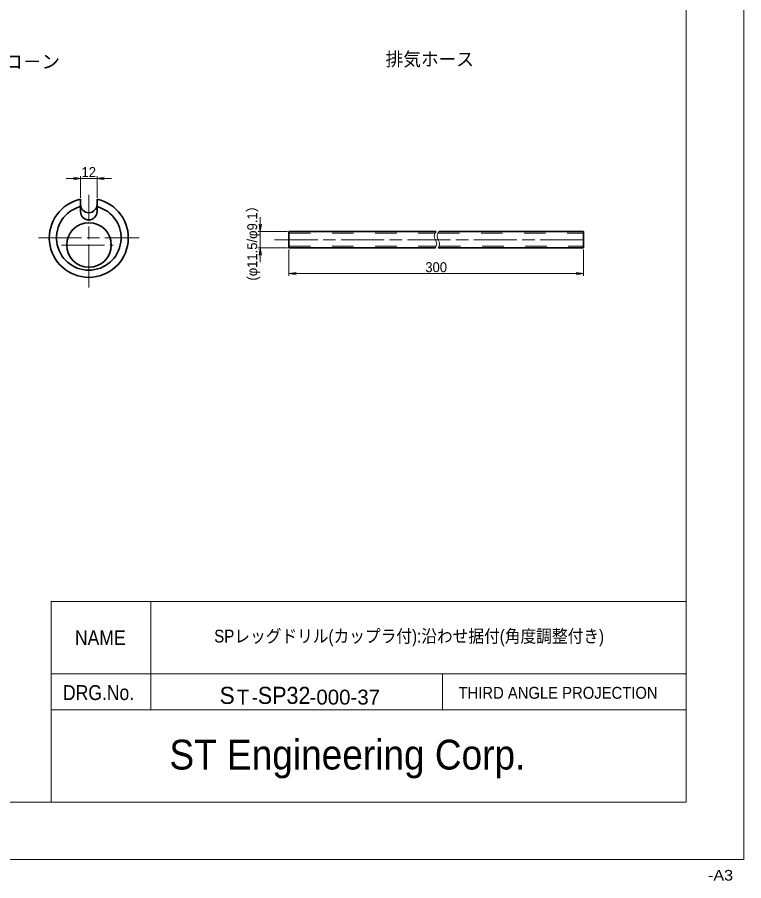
# Model space of a CAD drawing. Units: millimetres at full size, sheet at 1:2.5; some dimension numbers follow another scale. Extents: x 2158 to 3838, y 1294 to 2497.
# Drawn here: x 3332 to 3838, y 1294 to 1896 of the extents above; entities that cross this region are included whole.
import ezdxf
from ezdxf.enums import TextEntityAlignment as Align

# ---------------------------------------------------------------- set-up
doc = ezdxf.new("R2010")
doc.units = ezdxf.units.MM
doc.header["$LTSCALE"] = 2.5
doc.linetypes.add('CHAIN', pattern=[18.5, 12, -1.5, 3.5, -1.5])
doc.linetypes.add('DASHED_SPACED', pattern=[12, 6, -6])
for name, color, linetype, lineweight in [('1 外形線', 7, 'Continuous', 35), ('2 細線', 3, 'Continuous', 20), ('3 隠れ線', 2, 'DASHED_SPACED', 13), ('4 中心線', 1, 'CHAIN', 13), ('6 寸法線', 4, 'Continuous', 13), ('7 枠・タイトル', 7, 'Continuous', 13), ('DEFPOINTS_8', 7, 'Continuous', 13)]:
    doc.layers.add(name, color=color, linetype=linetype, lineweight=lineweight)
doc.layers.add('9文字', color=7, linetype='Continuous')
doc.styles.add('Arial', font='')
doc.styles.add('ＭＳ Ｐゴシック', font='')
doc.styles.get('Arial').set_extended_font_data('Arial')
doc.styles.get('ＭＳ Ｐゴシック').set_extended_font_data('MS PGothic')

# ---------------------------------------------------------------- blocks, each defined once
blk = doc.blocks.new('open_arrow')
at = {"color": 0, "linetype": 'Continuous', "lineweight": -2}
blk.add_lwpolyline([(7.5, 1.25), (0, 0), (7.5, -1.25)], dxfattribs=at)

msp = doc.modelspace()

# ---------------------------------------------------------------- linework, layer by layer
at = {"layer": '1 外形線'}
for p, q in [((3375.833, 1760.236), (3375.833, 1768.878)), ((3387.333, 1760.236), (3387.333, 1768.878)), ((3520.983, 1746.455), (3520.983, 1734.955)), ((3520.983, 1746.455), (3623.483, 1746.455)), ((3625.483, 1746.455), (3725.983, 1746.455)), ((3725.983, 1734.955), (3725.983, 1746.455)), ((3520.983, 1734.955), (3622.905, 1734.955)), ((3624.905, 1734.955), (3725.983, 1734.955))]:
    msp.add_line(p, q, dxfattribs=at)
msp.add_circle((3381.682, 1736.986), 15.5, dxfattribs=at)
for centre, radius, start, end in [((3381.583, 1741.986), 27.5, 102.06908, 77.93092), ((3381.583, 1741.986), 22.5, 104.80651, 75.19349), ((3381.583, 1765.236), 5.75, 180, 0), ((3381.583, 1760.236), 5.75, 180, 0)]:
    msp.add_arc(centre, radius, start, end, dxfattribs=at)
at = {"layer": '2 細線'}
for points in [[(3623.483, 1746.455), (3622.8, 1745.445), (3622.118, 1744.435), (3622.076, 1743.395), (3622.005, 1741.592), (3623.863, 1739.698), (3623.88, 1737.841), (3623.889, 1736.872), (3623.397, 1735.913), (3622.905, 1734.955)], [(3625.483, 1746.455), (3624.8, 1745.445), (3624.118, 1744.435), (3624.076, 1743.395), (3624.005, 1741.592), (3625.863, 1739.698), (3625.88, 1737.841), (3625.889, 1736.872), (3625.397, 1735.913), (3624.905, 1734.955)]]:
    msp.add_open_spline(points, degree=3, knots=[0, 0, 0, 0, 1, 1, 1, 2, 2, 2, 3, 3, 3, 3], dxfattribs=at)
at = {"layer": '3 隠れ線'}
for p, q in [((3520.983, 1745.255), (3622.713, 1745.255)), ((3624.713, 1745.255), (3725.983, 1745.255)), ((3520.983, 1736.155), (3623.485, 1736.155)), ((3625.485, 1736.155), (3725.983, 1736.155))]:
    msp.add_line(p, q, dxfattribs=at)
at = {"layer": '4 中心線'}
for p, q in [((3381.583, 1707.41), (3381.583, 1771.977)), ((3346.592, 1741.986), (3416.574, 1741.986)), ((3510.983, 1740.705), (3728.757, 1740.705)), ((3362.599, 1736.986), (3398.498, 1736.986))]:
    msp.add_line(p, q, dxfattribs=at)
at = {"layer": '6 寸法線'}
for p, q in [((3365.833, 1783.339), (3397.333, 1783.339)), ((3375.833, 1769.878), (3375.833, 1784.839)), ((3387.333, 1769.878), (3387.333, 1784.839)), ((3500.973, 1756.455), (3500.973, 1724.955)), ((3519.983, 1746.455), (3499.473, 1746.455)), ((3515.903, 1746.455), (3504.119, 1746.455)), ((3519.983, 1734.955), (3499.473, 1734.955)), ((3515.903, 1734.955), (3504.119, 1734.955)), ((3520.983, 1733.955), (3520.983, 1715.561)), ((3725.983, 1733.955), (3725.983, 1715.561)), ((3520.983, 1717.061), (3725.983, 1717.061))]:
    msp.add_line(p, q, dxfattribs=at)
at = {"layer": '7 枠・タイトル'}
for p, q in [((3797.652, 2456.969), (3797.652, 1348.969)), ((3355.334, 1488.665), (3797.652, 1488.665)), ((3355.334, 1488.665), (3355.334, 1348.969)), ((3424.705, 1488.665), (3424.705, 1413.213)), ((3355.334, 1438.364), (3797.652, 1438.364)), ((3627.783, 1438.364), (3627.783, 1413.213)), ((3355.334, 1413.213), (3797.652, 1413.213)), ((2197.652, 1348.969), (3797.652, 1348.969))]:
    msp.add_line(p, q, dxfattribs=at)
at = {"layer": 'DEFPOINTS_8'}
for p in [(3837.652, 2496.969), (2157.652, 1308.969)]:
    msp.add_line(p, (3837.652, 1308.969), dxfattribs=at)

# ---------------------------------------------------------------- block references
at = {"layer": '6 寸法線', "xscale": 0.667, "yscale": 0.667}
for p, rotation in [((3375.833, 1783.339), 180), ((3500.973, 1746.455), 90), ((3500.973, 1734.955), 270), ((3725.983, 1717.061), 180)]:
    msp.add_blockref('open_arrow', p, dxfattribs=dict(at, rotation=rotation))
for p in [(3387.333, 1783.339), (3520.983, 1717.061)]:
    msp.add_blockref('open_arrow', p, dxfattribs=at)

# ---------------------------------------------------------------- texts
at = {"layer": '6 寸法線', "style": 'ＭＳ Ｐゴシック'}
for s, p in [('12', (3381.583, 1787.839)), ('300', (3623.483, 1721.561))]:
    msp.add_text(s, height=6.928, dxfattribs=at).set_placement(p, align=Align.MIDDLE_CENTER)
msp.add_text('(φ11.5/φ9.1）', height=6.928, rotation=90, dxfattribs=at).set_placement((3495.379, 1740.705), align=Align.MIDDLE_CENTER)
at = {"layer": '7 枠・タイトル'}
for s, height, style, width, p in [('NAME', 10.37, 'ＭＳ Ｐゴシック', 0.9, (3371.957, 1455.272)), ('DRG.No.', 10.37, 'ＭＳ Ｐゴシック', 0.9, (3363.618, 1417.004)), ('S', 11.91, 'Arial', 0.95, (3472.671, 1413.842)), ('Ｔ-', 10.37, 'ＭＳ Ｐゴシック', 0.9, (3482.494, 1413.842)), ('SP32', 11.91, 'Arial', 0.9, (3499.294, 1413.842)), ('-000-37', 10.37, 'ＭＳ Ｐゴシック', 1.05, (3535.319, 1413.842)), ('THIRD ANGLE PROJECTION', 8.297, 'ＭＳ Ｐゴシック', 0.95, (3639.034, 1418.493)), ('ST Engineering Corp.', 20.74, 'ＭＳ Ｐゴシック', 0.95, (3437.728, 1365.5))]:
    msp.add_text(s, height=height, dxfattribs=dict(at, style=style, width=width)).set_placement(p, align=Align.BOTTOM_LEFT)
at = {"layer": '7 枠・タイトル', "style": 'ＭＳ Ｐゴシック', "width": 0.9}
msp.add_text('SPレッグドリル(カップラ付):沿わせ据付(角度調整付き)', height=8.908, dxfattribs=at).set_placement((3604.653, 1464.625), align=Align.MIDDLE_CENTER)
at = {"layer": '9文字', "style": 'ＭＳ Ｐゴシック'}
msp.add_text('4.φ50口元ゴムコ－ン', height=9.501, dxfattribs=at).set_placement((3361.552, 1864.754), align=Align.MIDDLE_RIGHT)
at = {"layer": '9文字', "style": 'ＭＳ Ｐゴシック', "width": 0.95}
msp.add_text('排気ホース', height=9.501, dxfattribs=at).set_placement((3649.795, 1866.455), align=Align.MIDDLE_RIGHT)
at = {"layer": 'DEFPOINTS_8', "style": 'ＭＳ Ｐゴシック', "width": 1.15}
msp.add_text('-A3', height=7.423, dxfattribs=at).set_placement((3812.845, 1292.144), align=Align.BOTTOM_LEFT)

doc.saveas('drawing.dxf')
